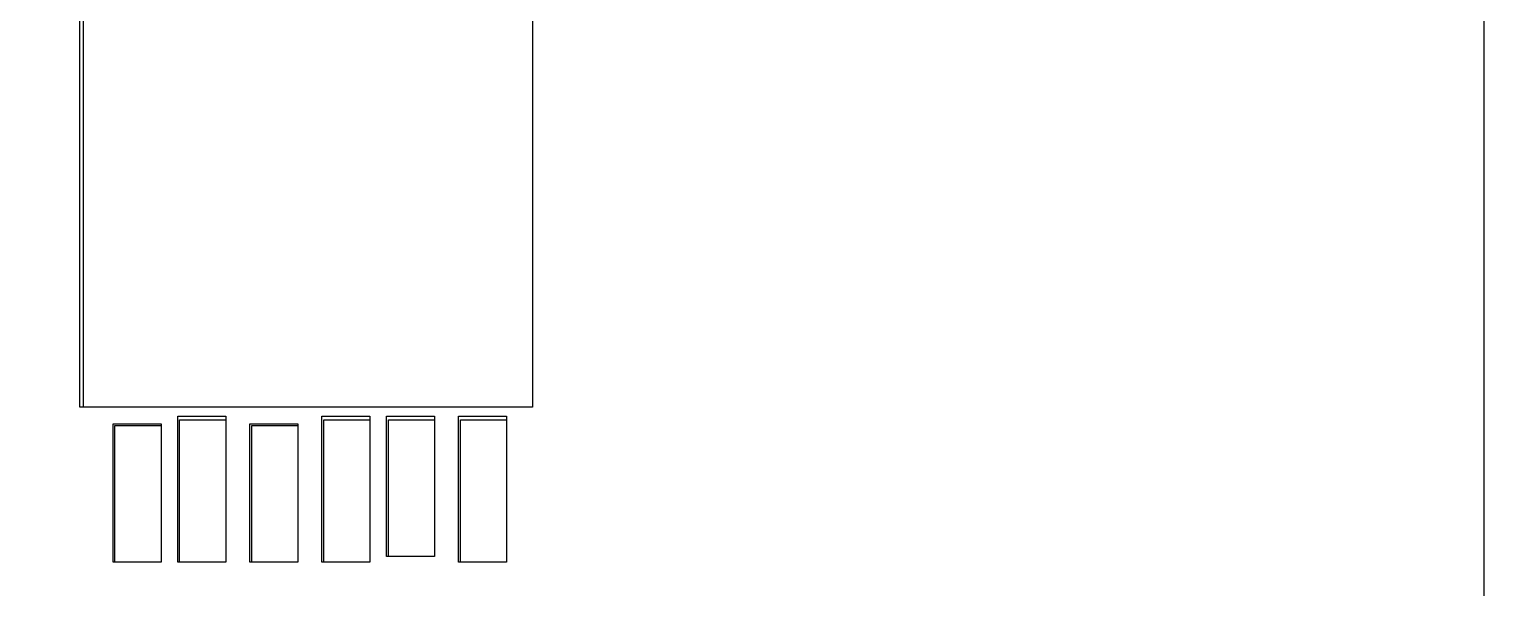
# Model space of a CAD drawing. Extents: x -52 to 498, y 3 to 363.
# Drawn here: x 78.44 to 86.31, y 86.99 to 90.02 of the extents above; entities that cross this region are included whole.
import ezdxf

# ---------------------------------------------------------------- set-up
doc = ezdxf.new("R2010")
doc.units = 0
doc.layers.add('RpiPaveiksliukas', color=7, linetype='CONTINUOUS')
doc.layers.add('RpiSkyles', color=7, linetype='CONTINUOUS')

msp = doc.modelspace()

# ---------------------------------------------------------------- linework, layer by layer
at = {"layer": 'RpiPaveiksliukas', "color": 7}
for points in [[(86.31034, 52.752526), (13.480342, 52.752526), (13.480342, 100.652524), (86.31034, 100.652524)], [(81.16034, 87.972525), (78.71034, 87.972525), (78.71034, 90.242525), (81.16034, 90.242525)], [(79.92034, 90.232525), (81.16034, 90.232525), (81.16034, 87.972525), (78.73034, 87.972525), (78.73034, 90.232525)], [(79.92034, 90.232525), (81.16034, 90.232525), (81.16034, 87.972525), (78.73034, 87.972525), (78.73034, 90.232525)], [(79.50034, 87.132525), (79.24034, 87.132525), (79.24034, 87.922525), (79.50034, 87.922525)], [(79.40034, 87.902525), (79.50034, 87.902525), (79.50034, 87.132525), (79.25034, 87.132525), (79.25034, 87.902525)], [(79.40034, 87.902525), (79.50034, 87.902525), (79.50034, 87.132525), (79.25034, 87.132525), (79.25034, 87.902525)], [(80.28034, 87.132525), (80.02034, 87.132525), (80.02034, 87.922525), (80.28034, 87.922525)], [(80.14034, 87.902525), (80.28034, 87.902525), (80.28034, 87.132525), (80.03034, 87.132525), (80.03034, 87.902525)], [(80.14034, 87.902525), (80.28034, 87.902525), (80.28034, 87.132525), (80.03034, 87.132525), (80.03034, 87.902525)], [(80.63034, 87.162525), (80.37034, 87.162525), (80.37034, 87.922525), (80.63034, 87.922525)], [(80.49034, 87.902525), (80.63034, 87.902525), (80.63034, 87.162525), (80.38034, 87.162525), (80.38034, 87.902525)], [(80.49034, 87.902525), (80.63034, 87.902525), (80.63034, 87.162525), (80.38034, 87.162525), (80.38034, 87.902525)], [(81.02034, 87.132525), (80.76034, 87.132525), (80.76034, 87.922525), (81.02034, 87.922525)], [(80.88034, 87.902525), (81.02034, 87.902525), (81.02034, 87.132525), (80.77034, 87.132525), (80.77034, 87.902525)], [(80.88034, 87.902525), (81.02034, 87.902525), (81.02034, 87.132525), (80.77034, 87.132525), (80.77034, 87.902525)], [(79.15034, 87.132525), (78.89034, 87.132525), (78.89034, 87.882525), (79.15034, 87.882525)], [(79.04034, 87.872525), (79.15034, 87.872525), (79.15034, 87.132525), (78.90034, 87.132525), (78.90034, 87.872525)], [(79.04034, 87.872525), (79.15034, 87.872525), (79.15034, 87.132525), (78.90034, 87.132525), (78.90034, 87.872525)], [(79.89034, 87.132525), (79.63034, 87.132525), (79.63034, 87.882525), (79.89034, 87.882525)], [(79.78034, 87.872525), (79.89034, 87.872525), (79.89034, 87.132525), (79.64034, 87.132525), (79.64034, 87.872525)], [(79.78034, 87.872525), (79.89034, 87.872525), (79.89034, 87.132525), (79.64034, 87.132525), (79.64034, 87.872525)]]:
    msp.add_lwpolyline(points, close=True, dxfattribs=at)
msp.add_lwpolyline([(86.31034, 98.382524), (86.31034, 55.812526)], dxfattribs=at)
msp.add_open_spline([(86.31034, 98.382524), (86.31034, 96.902524), (86.31034, 57.682525), (86.31034, 55.812526)], degree=3, dxfattribs=at)
at = {"layer": 'RpiSkyles', "color": 5}
msp.add_lwpolyline([(86.31034, 98.382524), (86.31034, 55.812526)], dxfattribs=at)
at = {"layer": 'RpiSkyles', "color": 7}
msp.add_open_spline([(86.31034, 98.382524), (86.31034, 96.902524), (86.31034, 57.682525), (86.31034, 55.812526)], degree=3, dxfattribs=at)

doc.saveas('drawing.dxf')
